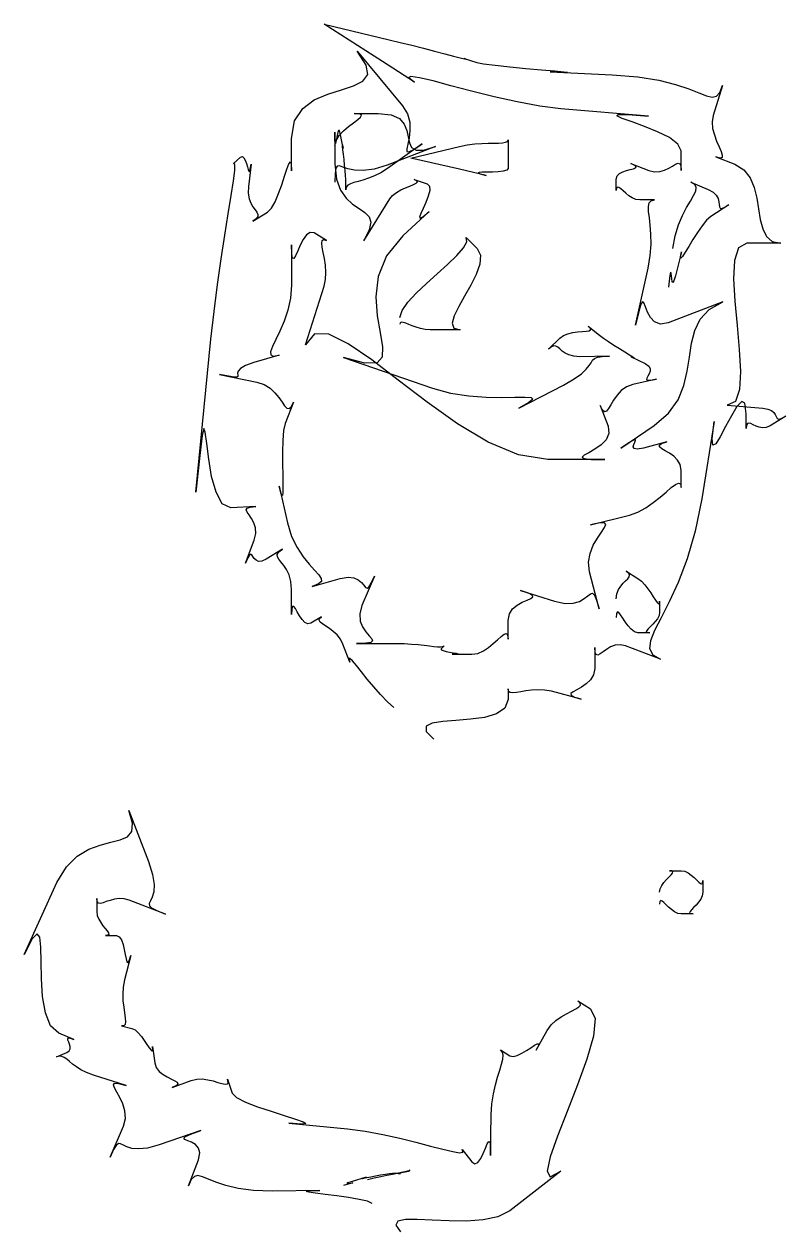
# Model space of a CAD drawing. Extents: x 20 to 243, y 20 to 241.
# Drawn here: x 87.9 to 123.1, y 73.3 to 129.1 of the extents above; entities that cross this region are included whole.
import ezdxf

# ---------------------------------------------------------------- set-up
doc = ezdxf.new("R2010")
doc.units = 0

msp = doc.modelspace()

# ---------------------------------------------------------------- linework, layer by layer
for points in [[(105.01, 97.545), (104.707, 97.815), (104.393, 98.142), (104.08, 98.499), (103.78, 98.859), (103.507, 99.198), (103.272, 99.488), (103.089, 99.704), (102.971, 99.819), (102.928, 99.806), (102.976, 99.641), (102.655, 100.476), (102.536, 100.707), (102.382, 100.9), (102.208, 101.061), (102.028, 101.196), (101.858, 101.31), (101.712, 101.408), (101.605, 101.495), (101.552, 101.577), (101.569, 101.659), (101.67, 101.746), (101.177, 101.441), (101.033, 101.41), (100.895, 101.478), (100.767, 101.614), (100.649, 101.786), (100.545, 101.964), (100.455, 102.116), (100.382, 102.211), (100.328, 102.218), (100.294, 102.105), (100.282, 101.841), (100.282, 103.006), (100.25, 103.377), (100.166, 103.678), (100.05, 103.921), (99.918, 104.115), (99.791, 104.273), (99.686, 104.403), (99.623, 104.517), (99.619, 104.625), (99.694, 104.738), (99.865, 104.866), (99.112, 104.401), (98.907, 104.308), (98.753, 104.299), (98.638, 104.35), (98.555, 104.434), (98.492, 104.526), (98.44, 104.601), (98.389, 104.633), (98.33, 104.596), (98.253, 104.465), (98.148, 104.215), (98.556, 105.277), (98.629, 105.585), (98.614, 105.854), (98.539, 106.086), (98.431, 106.282), (98.318, 106.446), (98.227, 106.579), (98.186, 106.683), (98.222, 106.761), (98.362, 106.814), (98.634, 106.845), (97.476, 106.777), (97.081, 106.967), (96.792, 107.496), (96.589, 108.229), (96.452, 109.028), (96.36, 109.754), (96.293, 110.272), (96.23, 110.442), (96.151, 110.127), (96.035, 109.191), (95.862, 107.496), (96.557, 114.566), (96.698, 115.856), (96.859, 117.105), (97.03, 118.289), (97.199, 119.384), (97.357, 120.364), (97.492, 121.206), (97.594, 121.884), (97.653, 122.374), (97.657, 122.651), (97.596, 122.692), (97.919, 122.981), (98.008, 123.014), (98.082, 122.959), (98.144, 122.844), (98.196, 122.696), (98.239, 122.543), (98.277, 122.412), (98.31, 122.331), (98.342, 122.327), (98.374, 122.428), (98.408, 122.662), (98.287, 121.631), (98.279, 121.317), (98.322, 121.062), (98.401, 120.855), (98.498, 120.687), (98.596, 120.551), (98.677, 120.437), (98.725, 120.335), (98.722, 120.238), (98.651, 120.136), (98.495, 120.02), (99.175, 120.44), (99.354, 120.625), (99.524, 120.927), (99.683, 121.302), (99.828, 121.708), (99.957, 122.1), (100.068, 122.435), (100.158, 122.672), (100.225, 122.765), (100.268, 122.673), (100.282, 122.352), (100.282, 123.852), (100.423, 124.66), (100.798, 125.235), (101.331, 125.631), (101.95, 125.902), (102.58, 126.1), (103.147, 126.28), (103.577, 126.495), (103.797, 126.798), (103.732, 127.244), (103.308, 127.885), (105.401, 125.363), (105.633, 124.982), (105.738, 124.595), (105.75, 124.221), (105.706, 123.881), (105.644, 123.592), (105.598, 123.375), (105.605, 123.248), (105.701, 123.232), (105.923, 123.344), (106.307, 123.605), (104.718, 122.466), (104.405, 122.266), (104.108, 122.117), (103.83, 122.007), (103.576, 121.927), (103.351, 121.866), (103.157, 121.813), (102.999, 121.758), (102.881, 121.691), (102.808, 121.6), (102.782, 121.475), (102.782, 121.959), (102.775, 122.136), (102.757, 122.361), (102.732, 122.614), (102.703, 122.874), (102.674, 123.12), (102.65, 123.33), (102.633, 123.485), (102.628, 123.562), (102.639, 123.542), (102.67, 123.402), (102.532, 124.089), (102.492, 124.218), (102.453, 124.218), (102.417, 124.126), (102.385, 123.982), (102.355, 123.822), (102.33, 123.686), (102.31, 123.612), (102.295, 123.637), (102.285, 123.8), (102.282, 124.139), (102.282, 122.673), (102.352, 121.97), (102.536, 121.454), (102.797, 121.083), (103.097, 120.816), (103.399, 120.613), (103.665, 120.433), (103.858, 120.234), (103.939, 119.977), (103.872, 119.621), (103.619, 119.124), (104.815, 121.059), (104.949, 121.219), (105.127, 121.355), (105.329, 121.47), (105.539, 121.566), (105.738, 121.648), (105.908, 121.718), (106.033, 121.78), (106.093, 121.838), (106.071, 121.893), (105.949, 121.95), (106.541, 121.753), (106.654, 121.639), (106.661, 121.437), (106.592, 121.178), (106.48, 120.895), (106.354, 120.619), (106.247, 120.383), (106.189, 120.218), (106.213, 120.158), (106.349, 120.233), (106.629, 120.475), (105.422, 119.351), (104.667, 118.421), (104.284, 117.469), (104.174, 116.534), (104.237, 115.656), (104.373, 114.873), (104.484, 114.223), (104.469, 113.744), (104.23, 113.476), (103.666, 113.457), (102.679, 113.725), (106.786, 112.309), (107.628, 112.08), (108.466, 111.948), (109.263, 111.889), (109.985, 111.878), (110.597, 111.888), (111.063, 111.895), (111.35, 111.873), (111.421, 111.797), (111.241, 111.641), (110.776, 111.381), (112.841, 112.452), (113.334, 112.733), (113.674, 112.974), (113.895, 113.178), (114.032, 113.348), (114.117, 113.486), (114.186, 113.595), (114.271, 113.677), (114.407, 113.734), (114.628, 113.769), (114.966, 113.785), (113.603, 113.762), (113.319, 113.781), (113.095, 113.841), (112.92, 113.926), (112.784, 114.023), (112.674, 114.12), (112.581, 114.201), (112.494, 114.254), (112.4, 114.264), (112.29, 114.219), (112.153, 114.103), (112.669, 114.619), (112.838, 114.742), (113.043, 114.824), (113.266, 114.875), (113.492, 114.904), (113.703, 114.922), (113.885, 114.937), (114.02, 114.96), (114.092, 115), (114.085, 115.066), (113.982, 115.169), (114.502, 114.756), (114.687, 114.619), (114.917, 114.464), (115.171, 114.299), (115.43, 114.135), (115.674, 113.983), (115.883, 113.853), (116.037, 113.755), (116.117, 113.698), (116.103, 113.694), (115.974, 113.753), (116.615, 113.443), (116.778, 113.33), (116.846, 113.209), (116.845, 113.086), (116.801, 112.968), (116.742, 112.861), (116.693, 112.772), (116.682, 112.708), (116.734, 112.675), (116.876, 112.68), (117.134, 112.73), (116.049, 112.481), (115.753, 112.367), (115.51, 112.192), (115.314, 111.979), (115.154, 111.753), (115.024, 111.54), (114.916, 111.362), (114.821, 111.246), (114.731, 111.215), (114.639, 111.294), (114.536, 111.507), (114.906, 110.544), (114.942, 110.21), (114.813, 109.925), (114.577, 109.684), (114.291, 109.486), (114.012, 109.326), (113.799, 109.203), (113.708, 109.112), (113.798, 109.051), (114.125, 109.017), (114.747, 109.006), (112.117, 109.006), (110.769, 109.228), (109.364, 109.818), (107.943, 110.665), (106.545, 111.655), (105.212, 112.676), (103.984, 113.616), (102.901, 114.362), (102.003, 114.802), (101.332, 114.823), (100.927, 114.312), (101.788, 117.024), (101.852, 117.335), (101.865, 117.66), (101.842, 117.985), (101.797, 118.297), (101.745, 118.582), (101.701, 118.827), (101.679, 119.017), (101.695, 119.14), (101.762, 119.181), (101.895, 119.127), (101.323, 119.481), (101.139, 119.51), (100.971, 119.395), (100.818, 119.182), (100.682, 118.919), (100.565, 118.653), (100.466, 118.431), (100.387, 118.3), (100.329, 118.309), (100.294, 118.502), (100.282, 118.929), (100.282, 117.065), (100.234, 116.467), (100.109, 115.909), (99.936, 115.398), (99.741, 114.943), (99.554, 114.552), (99.401, 114.233), (99.312, 113.994), (99.315, 113.842), (99.436, 113.787), (99.705, 113.836), (98.532, 113.491), (98.147, 113.352), (97.921, 113.22), (97.814, 113.099), (97.784, 112.994), (97.791, 112.909), (97.794, 112.848), (97.753, 112.817), (97.626, 112.819), (97.372, 112.859), (96.951, 112.941), (98.678, 112.592), (99.012, 112.479), (99.287, 112.306), (99.51, 112.096), (99.691, 111.875), (99.839, 111.666), (99.96, 111.495), (100.065, 111.384), (100.162, 111.36), (100.259, 111.446), (100.366, 111.666), (99.987, 110.68), (99.911, 110.349), (99.871, 109.893), (99.857, 109.363), (99.86, 108.808), (99.871, 108.279), (99.88, 107.826), (99.878, 107.499), (99.855, 107.347), (99.803, 107.422), (99.712, 107.773), (100.092, 106.087), (100.284, 105.458), (100.533, 104.937), (100.811, 104.511), (101.09, 104.168), (101.342, 103.895), (101.539, 103.68), (101.654, 103.51), (101.658, 103.373), (101.524, 103.256), (101.224, 103.146), (102.532, 103.514), (102.89, 103.573), (103.161, 103.54), (103.361, 103.447), (103.507, 103.323), (103.613, 103.197), (103.696, 103.101), (103.771, 103.065), (103.856, 103.117), (103.964, 103.29), (104.113, 103.611), (103.532, 102.256), (103.431, 101.872), (103.454, 101.544), (103.562, 101.27), (103.714, 101.044), (103.869, 100.864), (103.986, 100.725), (104.026, 100.623), (103.948, 100.556), (103.711, 100.518), (103.274, 100.506), (105.107, 100.506), (105.476, 100.499), (105.816, 100.481), (106.125, 100.456), (106.401, 100.427), (106.645, 100.398), (106.854, 100.374), (107.028, 100.357), (107.165, 100.352), (107.264, 100.363), (107.323, 100.394), (107.19, 100.256), (107.197, 100.216), (107.28, 100.177), (107.415, 100.141), (107.576, 100.109), (107.738, 100.079), (107.878, 100.054), (107.968, 100.034), (107.985, 100.019), (107.904, 100.009), (107.699, 100.006), (108.615, 100.006), (108.885, 100.049), (109.141, 100.162), (109.38, 100.321), (109.598, 100.503), (109.792, 100.682), (109.959, 100.836), (110.095, 100.939), (110.197, 100.969), (110.26, 100.901), (110.282, 100.711), (110.282, 101.573), (110.341, 101.878), (110.493, 102.11), (110.703, 102.285), (110.937, 102.413), (111.159, 102.509), (111.333, 102.586), (111.426, 102.656), (111.4, 102.733), (111.222, 102.83), (110.856, 102.959), (112.428, 102.46), (112.912, 102.357), (113.292, 102.367), (113.584, 102.454), (113.804, 102.58), (113.967, 102.708), (114.09, 102.803), (114.188, 102.827), (114.277, 102.743), (114.372, 102.515), (114.489, 102.105), (114.043, 103.813), (113.995, 104.259), (114.067, 104.672), (114.218, 105.046), (114.407, 105.374), (114.594, 105.648), (114.739, 105.863), (114.803, 106.012), (114.743, 106.088), (114.521, 106.084), (114.096, 105.993), (115.897, 106.445), (116.282, 106.583), (116.648, 106.782), (116.99, 107.018), (117.303, 107.268), (117.581, 107.507), (117.82, 107.712), (118.015, 107.859), (118.16, 107.923), (118.251, 107.882), (118.282, 107.711), (118.282, 108.525), (118.234, 108.778), (118.109, 108.987), (117.933, 109.158), (117.736, 109.298), (117.543, 109.413), (117.384, 109.509), (117.284, 109.593), (117.272, 109.67), (117.376, 109.746), (117.622, 109.829), (116.532, 109.536), (116.252, 109.486), (116.109, 109.513), (116.067, 109.592), (116.088, 109.699), (116.137, 109.809), (116.174, 109.898), (116.165, 109.94), (116.071, 109.91), (115.856, 109.785), (115.483, 109.54), (117.032, 110.586), (117.695, 111.154), (118.134, 111.772), (118.405, 112.423), (118.561, 113.088), (118.66, 113.747), (118.755, 114.381), (118.901, 114.972), (119.155, 115.501), (119.571, 115.949), (120.205, 116.297), (117.67, 115.325), (117.315, 115.267), (117.05, 115.367), (116.859, 115.571), (116.724, 115.822), (116.63, 116.065), (116.558, 116.245), (116.493, 116.305), (116.418, 116.19), (116.315, 115.845), (116.169, 115.214), (116.749, 117.856), (116.846, 118.434), (116.884, 118.957), (116.879, 119.425), (116.848, 119.835), (116.808, 120.187), (116.775, 120.478), (116.766, 120.707), (116.798, 120.872), (116.888, 120.972), (117.052, 121.006), (116.362, 121.006), (116.187, 121.033), (116.021, 121.103), (115.867, 121.201), (115.725, 121.313), (115.599, 121.424), (115.491, 121.519), (115.403, 121.583), (115.337, 121.601), (115.296, 121.559), (115.282, 121.442), (115.282, 121.975), (115.323, 122.115), (115.431, 122.223), (115.584, 122.303), (115.757, 122.363), (115.929, 122.411), (116.076, 122.451), (116.175, 122.492), (116.204, 122.54), (116.139, 122.602), (115.957, 122.684), (116.782, 122.368), (117.047, 122.307), (117.291, 122.32), (117.511, 122.384), (117.707, 122.477), (117.876, 122.576), (118.018, 122.658), (118.132, 122.701), (118.214, 122.682), (118.265, 122.579), (118.282, 122.368), (118.282, 123.275), (118.13, 123.591), (117.736, 123.889), (117.19, 124.161), (116.584, 124.404), (116.007, 124.61), (115.552, 124.773), (115.309, 124.888), (115.369, 124.949), (115.823, 124.95), (116.762, 124.884), (112.723, 125.219), (111.75, 125.341), (110.702, 125.537), (109.632, 125.778), (108.592, 126.038), (107.636, 126.289), (106.816, 126.505), (106.184, 126.656), (105.795, 126.717), (105.7, 126.66), (105.952, 126.457), (104.473, 127.406), (101.782, 129.132), (101.782, 129.132), (104.782, 128.415), (104.782, 128.415), (105.296, 128.29), (105.833, 128.156), (106.37, 128.018), (106.885, 127.885), (107.355, 127.763), (107.759, 127.658), (108.073, 127.578), (108.276, 127.528), (108.344, 127.515), (108.256, 127.546), (108.836, 127.361), (109.149, 127.3), (109.685, 127.232), (110.364, 127.161), (111.103, 127.09), (111.82, 127.025), (112.434, 126.969), (112.864, 126.927), (113.027, 126.902), (112.842, 126.899), (112.227, 126.922), (115.084, 126.797), (116.269, 126.7), (117.238, 126.539), (118.016, 126.343), (118.628, 126.139), (119.098, 125.955), (119.452, 125.818), (119.713, 125.756), (119.907, 125.797), (120.058, 125.967), (120.191, 126.296), (119.751, 124.907), (119.704, 124.612), (119.731, 124.309), (119.81, 124.009), (119.916, 123.724), (120.028, 123.465), (120.123, 123.246), (120.177, 123.077), (120.169, 122.971), (120.076, 122.939), (119.874, 122.993), (120.752, 122.656), (121.176, 122.398), (121.464, 122.03), (121.652, 121.585), (121.77, 121.094), (121.853, 120.59), (121.933, 120.106), (122.043, 119.673), (122.216, 119.324), (122.484, 119.091), (122.881, 119.006), (121.307, 119.006), (120.929, 118.793), (120.744, 118.214), (120.702, 117.363), (120.756, 116.331), (120.858, 115.211), (120.96, 114.096), (121.013, 113.077), (120.969, 112.247), (120.781, 111.698), (120.399, 111.523), (122.046, 111.381), (122.287, 111.339), (122.451, 111.269), (122.558, 111.182), (122.622, 111.09), (122.663, 111.002), (122.697, 110.93), (122.742, 110.885), (122.815, 110.877), (122.932, 110.918), (123.112, 111.019), (122.389, 110.572), (122.21, 110.495), (122.04, 110.479), (121.881, 110.505), (121.736, 110.557), (121.607, 110.618), (121.496, 110.669), (121.406, 110.694), (121.339, 110.676), (121.297, 110.597), (121.282, 110.44), (121.282, 111.114), (121.225, 111.611), (121.074, 111.688), (120.855, 111.458), (120.598, 111.035), (120.33, 110.531), (120.078, 110.059), (119.872, 109.733), (119.739, 109.667), (119.706, 109.972), (119.803, 110.763), (119.235, 107.192), (118.93, 105.692), (118.553, 104.412), (118.139, 103.332), (117.727, 102.433), (117.352, 101.696), (117.051, 101.103), (116.862, 100.633), (116.82, 100.268), (116.962, 99.989), (117.325, 99.775), (115.705, 100.397), (115.456, 100.449), (115.226, 100.424), (115.018, 100.345), (114.832, 100.236), (114.67, 100.122), (114.535, 100.027), (114.427, 99.974), (114.347, 99.99), (114.299, 100.096), (114.282, 100.318), (114.282, 99.358), (114.227, 99.062), (114.085, 98.825), (113.887, 98.637), (113.666, 98.489), (113.454, 98.372), (113.284, 98.277), (113.187, 98.195), (113.196, 98.117), (113.343, 98.033), (113.661, 97.935), (112.282, 98.296), (111.959, 98.355), (111.652, 98.37), (111.365, 98.353), (111.103, 98.317), (110.87, 98.274), (110.669, 98.238), (110.506, 98.221), (110.384, 98.235), (110.308, 98.294), (110.282, 98.411), (110.282, 97.912), (110.136, 97.514), (109.748, 97.252), (109.193, 97.092), (108.544, 97.002), (107.875, 96.949), (107.262, 96.9), (106.778, 96.822), (106.498, 96.682), (106.496, 96.446), (106.845, 96.082)], [(102.282, 123.506), (102.337, 123.751), (102.481, 123.982), (102.684, 124.198), (102.915, 124.394), (103.143, 124.569), (103.338, 124.718), (103.469, 124.84), (103.505, 124.93), (103.416, 124.987), (103.171, 125.006), (104.282, 125.006), (104.875, 124.94), (105.259, 124.764), (105.484, 124.512), (105.602, 124.219), (105.665, 123.917), (105.722, 123.641), (105.827, 123.424), (106.03, 123.301), (106.382, 123.305), (106.935, 123.47), (104.7, 122.613), (104.089, 122.428), (103.591, 122.363), (103.192, 122.382), (102.884, 122.449), (102.653, 122.528), (102.49, 122.581), (102.382, 122.574), (102.319, 122.469), (102.289, 122.231), (102.282, 121.823)], [(110.282, 122.456), (110.22, 122.382), (110.058, 122.335), (109.829, 122.309), (109.569, 122.297), (109.312, 122.292), (109.091, 122.288), (108.943, 122.277), (108.9, 122.254), (108.997, 122.21), (109.27, 122.14), (108.032, 122.426), (105.782, 122.945), (105.782, 122.945), (108.032, 123.476), (108.032, 123.476), (108.396, 123.548), (108.741, 123.593), (109.064, 123.618), (109.359, 123.63), (109.621, 123.635), (109.846, 123.639), (110.03, 123.649), (110.167, 123.672), (110.252, 123.714), (110.282, 123.781), (110.282, 123.506), (110.282, 122.456)], [(117.898, 118.756), (118.004, 119.346), (118.157, 119.854), (118.339, 120.287), (118.529, 120.652), (118.707, 120.957), (118.853, 121.209), (118.948, 121.414), (118.97, 121.58), (118.901, 121.715), (118.72, 121.826), (119.532, 121.491), (119.757, 121.365), (119.9, 121.221), (119.98, 121.07), (120.018, 120.923), (120.034, 120.792), (120.047, 120.688), (120.078, 120.623), (120.146, 120.608), (120.271, 120.655), (120.473, 120.775), (119.648, 120.241), (119.451, 120.067), (119.24, 119.81), (119.027, 119.502), (118.821, 119.174), (118.631, 118.859), (118.469, 118.59), (118.343, 118.398), (118.264, 118.315), (118.243, 118.374), (118.289, 118.606), (118.014, 117.506), (117.944, 117.272), (117.894, 117.199), (117.862, 117.243), (117.841, 117.356), (117.826, 117.495), (117.814, 117.613), (117.799, 117.665), (117.776, 117.605), (117.74, 117.388), (117.687, 116.969)], [(105.282, 115.577), (105.382, 115.901), (105.649, 116.282), (106.04, 116.704), (106.507, 117.148), (107.004, 117.597), (107.487, 118.031), (107.908, 118.435), (108.222, 118.788), (108.383, 119.075), (108.346, 119.276), (108.853, 118.768), (109.009, 118.447), (108.979, 118.036), (108.812, 117.564), (108.56, 117.061), (108.272, 116.554), (108, 116.075), (107.794, 115.651), (107.704, 115.312), (107.781, 115.087), (108.076, 115.006), (106.675, 115.006), (106.45, 115.022), (106.236, 115.063), (106.036, 115.121), (105.854, 115.187), (105.691, 115.252), (105.552, 115.308), (105.438, 115.346), (105.353, 115.357), (105.3, 115.332), (105.282, 115.263)], [(115.282, 102.565), (115.31, 102.8), (115.382, 102.995), (115.483, 103.156), (115.599, 103.288), (115.713, 103.4), (115.811, 103.495), (115.877, 103.581), (115.896, 103.665), (115.853, 103.751), (115.732, 103.846), (116.282, 103.506), (116.444, 103.38), (116.597, 103.218), (116.741, 103.033), (116.872, 102.844), (116.988, 102.664), (117.088, 102.51), (117.17, 102.397), (117.231, 102.342), (117.269, 102.359), (117.282, 102.465), (117.282, 101.947), (117.255, 101.795), (117.182, 101.65), (117.081, 101.516), (116.965, 101.392), (116.851, 101.282), (116.753, 101.188), (116.687, 101.111), (116.668, 101.054), (116.711, 101.018), (116.832, 101.006), (116.282, 101.006), (116.12, 101.049), (115.967, 101.161), (115.824, 101.32), (115.692, 101.5), (115.576, 101.678), (115.476, 101.831), (115.394, 101.934), (115.333, 101.964), (115.295, 101.896), (115.282, 101.708)], [(103.997, 74.625), (103.787, 74.723), (103.404, 74.814), (102.91, 74.897), (102.367, 74.972), (101.838, 75.038), (101.385, 75.094), (101.071, 75.141), (100.957, 75.178), (101.107, 75.204), (101.582, 75.218), (99.386, 75.188), (98.521, 75.217), (97.812, 75.313), (97.241, 75.451), (96.788, 75.605), (96.436, 75.75), (96.164, 75.86), (95.955, 75.911), (95.789, 75.875), (95.649, 75.729), (95.514, 75.446), (95.974, 76.645), (96.038, 76.959), (95.98, 77.187), (95.84, 77.345), (95.661, 77.452), (95.484, 77.525), (95.351, 77.582), (95.302, 77.639), (95.38, 77.715), (95.626, 77.827), (96.081, 77.993), (94.168, 77.331), (93.632, 77.185), (93.218, 77.142), (92.906, 77.172), (92.676, 77.244), (92.509, 77.324), (92.382, 77.383), (92.278, 77.389), (92.176, 77.309), (92.055, 77.114), (91.896, 76.771), (92.512, 78.195), (92.602, 78.556), (92.581, 78.903), (92.485, 79.227), (92.349, 79.519), (92.207, 79.77), (92.095, 79.969), (92.048, 80.109), (92.1, 80.179), (92.288, 80.17), (92.647, 80.073), (91.13, 80.554), (90.812, 80.673), (90.552, 80.803), (90.339, 80.937), (90.164, 81.069), (90.019, 81.19), (89.893, 81.294), (89.78, 81.373), (89.668, 81.421), (89.549, 81.43), (89.415, 81.394), (89.9, 81.6), (90.008, 81.675), (90.053, 81.77), (90.053, 81.876), (90.024, 81.985), (89.984, 82.087), (89.95, 82.175), (89.939, 82.24), (89.969, 82.273), (90.057, 82.265), (90.22, 82.207), (89.532, 82.491), (89.148, 82.839), (88.909, 83.437), (88.781, 84.191), (88.727, 85.01), (88.711, 85.801), (88.696, 86.474), (88.646, 86.935), (88.526, 87.094), (88.298, 86.858), (87.928, 86.134), (89.443, 89.459), (89.878, 90.187), (90.378, 90.682), (90.91, 90.999), (91.44, 91.192), (91.936, 91.316), (92.366, 91.424), (92.697, 91.571), (92.895, 91.812), (92.929, 92.201), (92.766, 92.793), (93.675, 90.424), (93.862, 89.825), (93.928, 89.367), (93.91, 89.026), (93.842, 88.781), (93.763, 88.607), (93.708, 88.482), (93.714, 88.381), (93.817, 88.283), (94.053, 88.164), (94.459, 88.001), (92.782, 88.644), (92.54, 88.707), (92.309, 88.716), (92.094, 88.686), (91.898, 88.633), (91.723, 88.574), (91.572, 88.523), (91.45, 88.496), (91.359, 88.51), (91.302, 88.58), (91.282, 88.722), (91.282, 88.113), (91.307, 87.934), (91.372, 87.764), (91.464, 87.605), (91.569, 87.46), (91.673, 87.331), (91.762, 87.22), (91.822, 87.13), (91.839, 87.063), (91.8, 87.021), (91.69, 87.006), (92.188, 87.006), (92.32, 86.95), (92.421, 86.803), (92.497, 86.595), (92.554, 86.359), (92.598, 86.125), (92.637, 85.925), (92.675, 85.79), (92.72, 85.751), (92.778, 85.84), (92.854, 86.087), (92.561, 84.963), (92.498, 84.628), (92.48, 84.299), (92.492, 83.985), (92.524, 83.693), (92.562, 83.431), (92.594, 83.207), (92.609, 83.026), (92.593, 82.898), (92.535, 82.829), (92.422, 82.828), (92.904, 82.713), (93.051, 82.642), (93.198, 82.51), (93.342, 82.34), (93.477, 82.152), (93.6, 81.969), (93.705, 81.813), (93.788, 81.704), (93.845, 81.665), (93.87, 81.717), (93.861, 81.882), (93.957, 81.12), (94.028, 80.903), (94.164, 80.727), (94.342, 80.585), (94.538, 80.47), (94.729, 80.376), (94.89, 80.296), (94.999, 80.223), (95.031, 80.15), (94.963, 80.072), (94.772, 79.98), (95.642, 80.314), (95.897, 80.376), (96.157, 80.381), (96.413, 80.345), (96.656, 80.286), (96.877, 80.22), (97.066, 80.164), (97.215, 80.134), (97.315, 80.147), (97.355, 80.219), (97.328, 80.368), (97.542, 79.726), (97.74, 79.524), (98.155, 79.31), (98.711, 79.093), (99.332, 78.884), (99.941, 78.691), (100.462, 78.527), (100.82, 78.399), (100.937, 78.319), (100.739, 78.296), (100.148, 78.339), (102.857, 78.071), (103.675, 77.964), (104.492, 77.814), (105.282, 77.638), (106.023, 77.454), (106.692, 77.278), (107.267, 77.128), (107.723, 77.019), (108.039, 76.97), (108.19, 76.996), (108.155, 77.116), (108.61, 76.544), (108.753, 76.456), (108.889, 76.524), (109.016, 76.698), (109.132, 76.93), (109.234, 77.173), (109.321, 77.377), (109.39, 77.495), (109.438, 77.478), (109.465, 77.278), (109.466, 76.846), (109.505, 78.726), (109.537, 79.233), (109.605, 79.692), (109.695, 80.103), (109.795, 80.469), (109.894, 80.788), (109.978, 81.062), (110.036, 81.293), (110.055, 81.479), (110.024, 81.623), (109.928, 81.725), (110.365, 81.455), (110.519, 81.421), (110.708, 81.466), (110.916, 81.564), (111.128, 81.692), (111.327, 81.825), (111.497, 81.938), (111.624, 82.008), (111.69, 82.01), (111.68, 81.919), (111.578, 81.712), (112.089, 82.625), (112.269, 82.876), (112.489, 83.083), (112.731, 83.254), (112.977, 83.395), (113.208, 83.513), (113.406, 83.615), (113.553, 83.706), (113.63, 83.795), (113.619, 83.887), (113.501, 83.989), (114.091, 83.624), (114.306, 83.168), (114.223, 82.358), (113.925, 81.301), (113.493, 80.106), (113.009, 78.881), (112.558, 77.736), (112.221, 76.779), (112.08, 76.117), (112.219, 75.86), (112.719, 76.115), (110.357, 74.288), (109.815, 74.013), (109.128, 73.866), (108.355, 73.812), (107.553, 73.82), (106.777, 73.856), (106.086, 73.888), (105.537, 73.882), (105.186, 73.806), (105.091, 73.627), (105.309, 73.312)], [(117.282, 89.006), (117.31, 89.168), (117.382, 89.321), (117.483, 89.465), (117.599, 89.596), (117.713, 89.712), (117.811, 89.812), (117.877, 89.894), (117.896, 89.955), (117.853, 89.993), (117.732, 90.006), (118.282, 90.006), (118.444, 89.979), (118.597, 89.906), (118.741, 89.805), (118.872, 89.689), (118.988, 89.575), (119.088, 89.477), (119.17, 89.411), (119.231, 89.392), (119.269, 89.435), (119.282, 89.556), (119.282, 89.006), (119.255, 88.844), (119.182, 88.691), (119.081, 88.548), (118.965, 88.416), (118.851, 88.3), (118.753, 88.2), (118.687, 88.118), (118.668, 88.057), (118.711, 88.019), (118.832, 88.006), (118.282, 88.006), (118.12, 88.034), (117.967, 88.106), (117.824, 88.207), (117.692, 88.323), (117.576, 88.437), (117.476, 88.535), (117.394, 88.601), (117.333, 88.62), (117.295, 88.577), (117.282, 88.456)], [(103.782, 75.731), (104.103, 75.807), (104.404, 75.875), (104.682, 75.935), (104.935, 75.986), (105.159, 76.032), (105.351, 76.07), (105.508, 76.103), (105.628, 76.131), (105.708, 76.155), (105.745, 76.174), (105.699, 76.115), (105.667, 76.097), (105.606, 76.08), (105.526, 76.065), (105.438, 76.051), (105.352, 76.038), (105.279, 76.027), (105.228, 76.018), (105.21, 76.012), (105.236, 76.007), (105.315, 76.006), (104.949, 76.006), (104.807, 75.996), (104.614, 75.968), (104.392, 75.929), (104.16, 75.884), (103.939, 75.84), (103.75, 75.803), (103.613, 75.777), (103.548, 75.77), (103.577, 75.787), (103.72, 75.833), (103.032, 75.622), (102.885, 75.574), (102.837, 75.55), (102.861, 75.545), (102.929, 75.552), (103.012, 75.563), (103.082, 75.573), (103.113, 75.574), (103.075, 75.56), (102.941, 75.524), (102.682, 75.46)]]:
    msp.add_lwpolyline(points)

doc.saveas('drawing.dxf')
